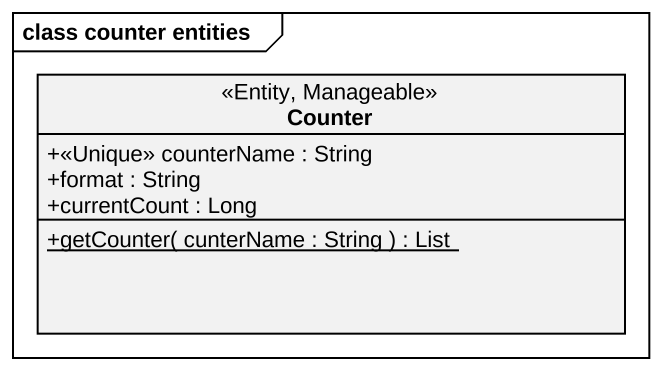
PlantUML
@startuml
mainframe class counter entities
hide circle
hide empty members
skinparam classAttributeIconSize 0
class Counter <<Entity, Manageable>> {
  +<<Unique>> counterName : String
  +format : String
  +currentCount : Long
  {static} +getCounter( cunterName : String ) : List
}
@enduml
